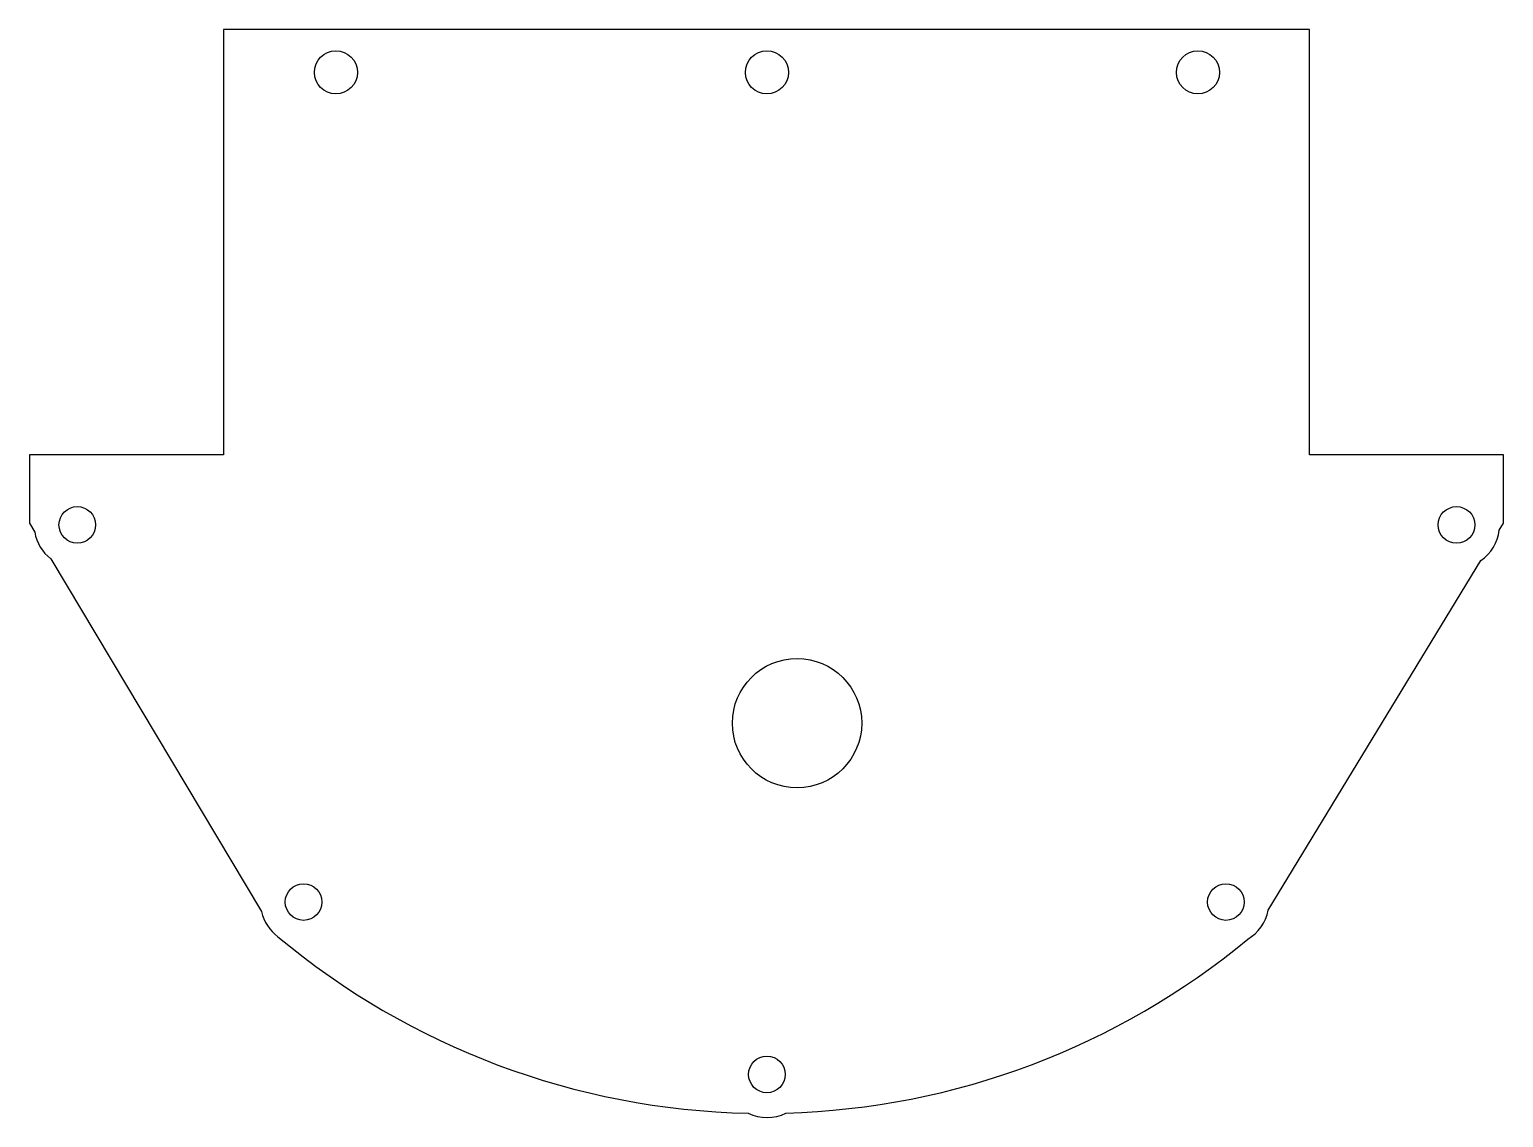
# Model space of a CAD drawing. Header units: inches. Extents: x -3.42 to 3.42, y -2.75 to 2.3.
import ezdxf

# ---------------------------------------------------------------- set-up
doc = ezdxf.new("R2010")
doc.units = ezdxf.units.IN
doc.layers.get('0').update_dxf_attribs({"linetype": 'CONTINUOUS'})

msp = doc.modelspace()

# ---------------------------------------------------------------- linework, layer by layer
msp.add_lwpolyline([(3.4181, 0.3253), (2.5181, 0.3253), (2.5181, 2.299), (-2.5219, 2.299), (-2.5219, 0.3253), (-3.4219, 0.3253), (-3.4219, 0.0081), (-3.3972, -0.0332, 0.188063), (-3.3227, -0.1579), (-2.345, -1.7946, 0.179183), (-2.2689, -1.9108, 0.170515), (-0.0871, -2.7301, 0.230947), (0.0883, -2.7294, 0.167382), (2.2315, -1.9223, 0.214624), (2.3263, -1.7883), (3.3129, -0.1651, 0.215665), (3.3985, -0.0242), (3.4181, 0.0081)], format="xyb", close=True)
for centre, radius in [((-2, 2.1), 0.1), ((0, 2.1), 0.1), ((2, 2.1), 0.1), ((-3.2, 0), 0.085), ((3.2, 0), 0.085), ((0.14, -0.92), 0.3), ((-2.15, -1.75), 0.085), ((2.13, -1.75), 0.085), ((0, -2.55), 0.085)]:
    msp.add_circle(centre, radius)

doc.saveas('drawing.dxf')
